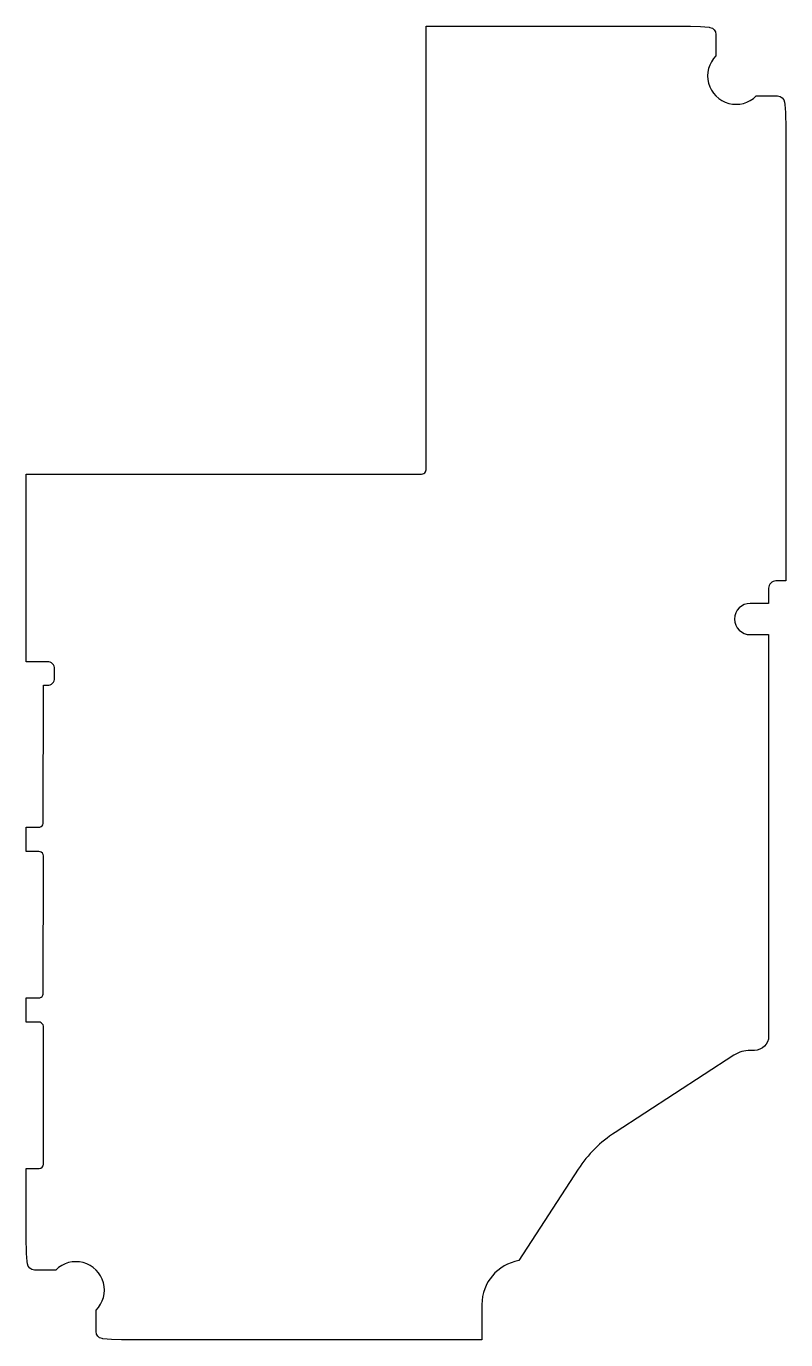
# Model space of a CAD drawing. Header units: millimetres. Extents: x 1.3 to 54.7, y 1.3 to 93.7.
import ezdxf

# ---------------------------------------------------------------- set-up
doc = ezdxf.new("R2010")
doc.units = ezdxf.units.MM

msp = doc.modelspace()

# ---------------------------------------------------------------- linework, layer by layer
at = {"layer": 'Edge.Cuts'}
msp.add_lwpolyline([(1.31, 8.501), (1.31, 13.355), (2.215, 13.356), (2.326, 13.382), (2.425, 13.452), (2.486, 13.547), (2.51, 13.658), (2.509, 23.358), (2.486, 23.453), (2.435, 23.537), (2.366, 23.597), (2.275, 23.635), (2.2, 23.645), (1.31, 23.645), (1.31, 25.355), (2.268, 25.363), (2.359, 25.399), (2.43, 25.457), (2.483, 25.54), (2.508, 25.627), (2.51, 35.35), (2.489, 35.446), (2.44, 35.531), (2.366, 35.597), (2.275, 35.635), (2.2, 35.645), (1.31, 35.645), (1.31, 37.355), (2.268, 37.363), (2.359, 37.399), (2.43, 37.457), (2.48, 37.533), (2.508, 37.627), (2.51, 47.342), (2.8, 47.342, 0.414401086), (3.3, 47.842), (3.3, 48.5, 0.414401086), (2.8, 49), (1.31, 49), (1.31, 62.19), (29.1, 62.19), (29.19, 62.203), (29.259, 62.234), (29.319, 62.281), (29.366, 62.341), (29.401, 62.425), (29.41, 62.5), (29.41, 93.69), (47.987, 93.689), (48.707, 93.668), (49.302, 93.617), (49.3663, 93.6065, -0.367608742), (49.7858, 93.113), (49.785786, 91.614214, 1), (52.614214, 88.785786), (54.1118, 88.7858, -0.375600795), (54.6074, 88.3525), (54.631, 88.177), (54.672, 87.622), (54.69, 86.499), (54.69, 54.675), (53.99, 54.675, 0.41444799), (53.49, 54.175), (53.49, 53.1), (52.2, 53.1, 1), (52.2, 50.9), (53.49, 50.9), (53.49, 22.803), (53.49, 22.661286, -0.414209462), (52.49, 21.661286), (52.2, 21.661286, 0.144999226), (51.045329, 21.319244), (42.696136, 15.896978, 0.105094165), (40.103, 13.304), (35.9273, 6.8741, 0.364938548), (33.339, 3.8), (33.338713, 1.311), (8.013, 1.311), (7.293, 1.332), (6.698, 1.383), (6.6337, 1.3935, -0.36764936), (6.2142, 1.887), (6.214214, 3.385786, 1), (3.385786, 6.214214), (1.8882, 6.2142, -0.375596562), (1.3926, 6.6475), (1.369, 6.823), (1.328, 7.378)], format="xyb", close=True, dxfattribs=at)

doc.saveas('drawing.dxf')
